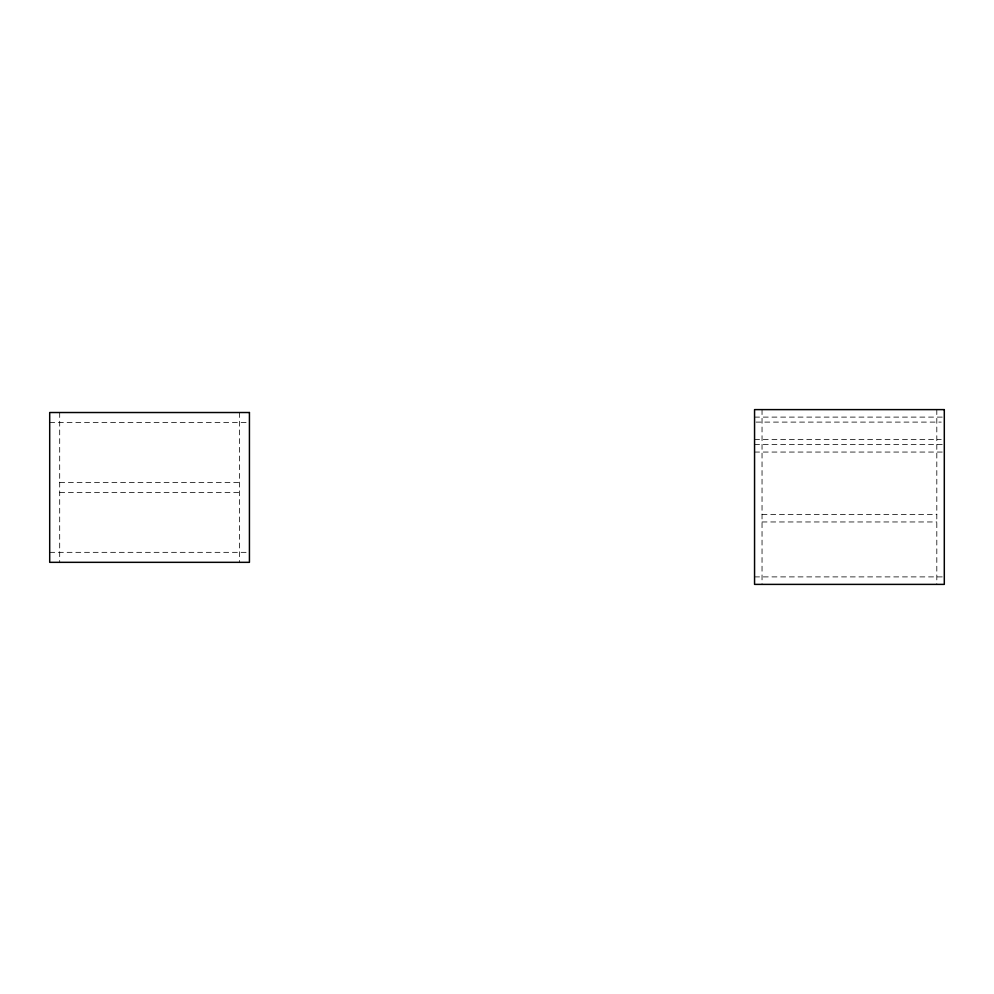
<?xml version="1.0" encoding="UTF-8"?>
<svg xmlns="http://www.w3.org/2000/svg" width="994" height="994" viewBox="0 0 994 994"><rect width="100%" height="100%" fill="white"/><g stroke="black" fill="none" stroke-linecap="round" stroke-linejoin="round"><path stroke-width="0.75" stroke-dasharray="4.97 3.73" d="M754.558 417.107L944.3 417.107M756.099 422.102L941.219 422.102M49.7 422.512L249.432 422.512M754.558 439.572L941.219 439.572M754.558 444.567L944.3 444.567M754.558 452.059L944.3 452.059M59.69 482.438L239.442 482.438M59.69 492.415L239.442 492.415M762.038 514.482L936.808 514.482M762.038 521.962L936.808 521.962M49.7 552.341L249.432 552.341M754.558 576.893L944.3 576.893M936.808 409.615L936.808 584.385M762.038 409.615L762.038 584.385M239.442 412.522L239.442 562.331M59.69 412.522L59.69 562.331"/><path stroke-width="1.49" d="M944.3 409.615L754.558 409.615L754.558 584.385L944.3 584.385L944.3 409.615M249.432 412.522L49.7 412.522L49.7 562.331L249.432 562.331L249.432 412.522"/></g></svg>
